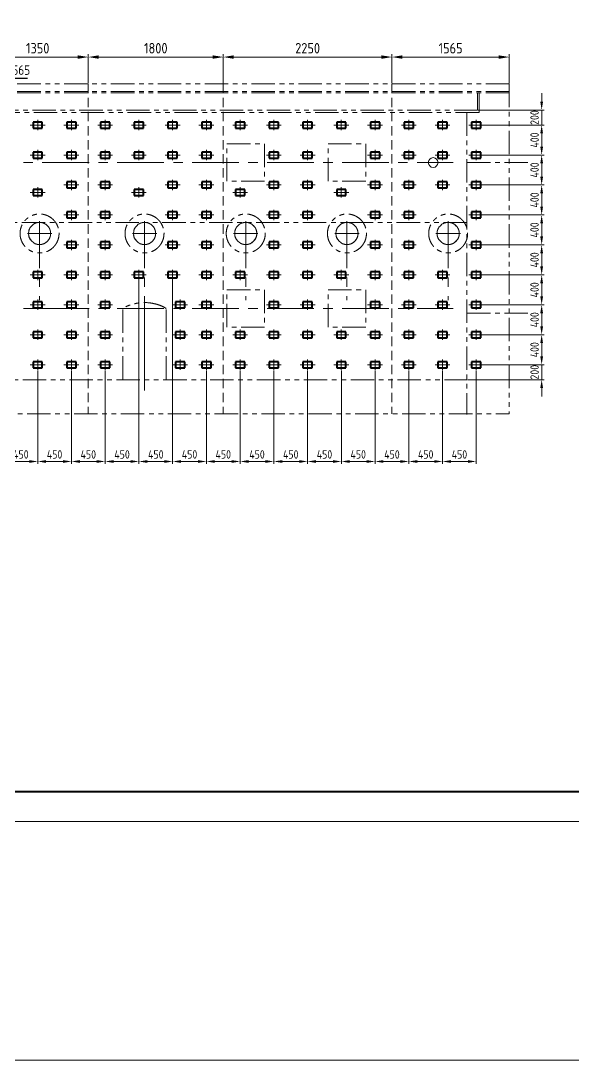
# Model space of a CAD drawing. Header units: millimetres. Extents: x 52110 to 400893, y -153728 to 31997.
# Drawn here: x 260317 to 267684, y -58572 to -44693 of the extents above; entities that cross this region are included whole.
import ezdxf

# ---------------------------------------------------------------- set-up
doc = ezdxf.new("R2010")
doc.units = ezdxf.units.MM
doc.header["$LTSCALE"] = 500
for name, pattern in [('CENTER', [2, 1.25, -0.25, 0.25, -0.25]), ('DASHED2', [0.375, 0.25, -0.125]), ('PHANTOM2', [1.25, 0.625, -0.125, 0.125, -0.125, 0.125, -0.125])]:
    doc.linetypes.add(name, pattern=pattern)
for name, color, linetype, lineweight in [('2D', 4, 'PHANTOM2', 20), ('BIAOZHU', 3, 'Continuous', 25), ('SHI', 7, 'Continuous', 40), ('WEN', 3, 'Continuous', 20), ('XI', 2, 'Continuous', 20), ('XU', 6, 'DASHED2', 20), ('ZHONG', 1, 'CENTER', 20)]:
    doc.layers.add(name, color=color, linetype=linetype, lineweight=lineweight)
doc.styles.add('GB', font='gbenor.shx', dxfattribs={"bigfont": 'gbcbig.shx'})
doc.dimstyles.new('ISO-25$0', dxfattribs={"dimscale": 40, "dimtxt": 3.5, "dimasz": 3.5, "dimexe": 1, "dimexo": 0.2, "dimgap": 1.2, "dimtad": 1, "dimtoh": 1, "dimdec": 1, "dimzin": 9, "dimdsep": 46, "dimtxsty": 'GB', "dimcen": 0, "dimclrd": 3, "dimclre": 3, "dimclrt": 256, "dimadec": 0, "dimazin": 2, "dimtfac": 1, "dimtdec": 1, "dimtix": 1, "dimtmove": 0, "dimatfit": 3, "dimldrblk": 'DOTSMALL', "dimfxl": 0, "dimlwd": -1, "dimlwe": 20, "dimarcsym": 0})
doc.dimstyles.new('ISO-25$4', dxfattribs={"dimscale": 15, "dimtxt": 3.5, "dimasz": 3.5, "dimexe": 1.8, "dimexo": 1.25, "dimgap": 1.3, "dimtad": 1, "dimtoh": 1, "dimdsep": 46, "dimtxsty": 'GB', "dimcen": 0, "dimclrd": 3, "dimclre": 3, "dimclrt": 256, "dimazin": 0, "dimtfac": 1, "dimtix": 1, "dimtmove": 0, "dimatfit": 2, "dimldrblk": 'DOTSMALL', "dimfxl": 0, "dimlwd": 20, "dimlwe": 20, "dimarcsym": 0})

# ---------------------------------------------------------------- blocks, each defined once
blk = doc.blocks.new('正标高')
at = {"layer": 'BIAOZHU'}
for p, q in [((-2.4, 2.4), (8, 2.4)), ((-2.4, 2.4), (0, 0)), ((2.4, 2.4), (0, 0))]:
    blk.add_line(p, q, dxfattribs=at)
at = {"layer": 'BIAOZHU', "style": 'GB', "flags": 10}
blk.add_attdef('+', (-3.12, 3.76), '', height=4, dxfattribs=at)
at = {"layer": 'BIAOZHU', "style": 'GB'}
blk.add_attdef('1000', (-0.7624, 3.76), '', height=4, dxfattribs=at)
blk = doc.blocks.new('A$C0CDA23A7')
at = {"layer": '2D'}
for radius in [260, 148]:
    blk.add_circle((260, 260), radius, dxfattribs=at)
blk = doc.blocks.new('*D1078')
at = {"layer": 'Defpoints', "color": 0}
for p in [(5009, 2440), (4865, 1878)]:
    blk.add_point(p, dxfattribs=at)
at = {"layer": 'WEN', "color": 3, "linetype": 'ByBlock', "lineweight": 20}
blk.add_line((4865, 1878), (4996, 2389), dxfattribs=at)
at = {"layer": 'WEN', "color": 3}
blk.add_solid([(4988, 2391), (5005, 2387), (5009, 2440)], dxfattribs=at)
at = {"layer": 'WEN', "insert": (4886, 2145), "char_height": 52.5, "attachment_point": 5, "rotation": 75.606, "style": 'GB'}
blk.add_mtext('R580', dxfattribs=at)
blk = doc.blocks.new('_DotSmall')
at = {"color": 0, "linetype": 'ByBlock', "const_width": 0.5}
blk.add_lwpolyline([(-0.0625, 0, 1), (0.0625, 0, 1)], format="xyb", close=True, dxfattribs=at)
blk = doc.blocks.new('*D1079')
at = {"layer": 'Defpoints', "color": 0}
for p in [(4865, 2458), (4865, 1428), (5531, 1428)]:
    blk.add_point(p, dxfattribs=at)
at = {"layer": 'WEN', "color": 3, "linetype": 'ByBlock', "lineweight": 20}
for p, q in [((4873, 2458), (5571, 2458)), ((4873, 1428), (5571, 1428))]:
    blk.add_line(p, q, dxfattribs=at)
at = {"layer": 'WEN', "color": 3, "linetype": 'ByBlock'}
blk.add_line((5531, 2318), (5531, 1568), dxfattribs=at)
at = {"layer": 'WEN', "color": 3}
for points in [[(5507, 2318), (5554, 2318), (5531, 2458)], [(5507, 1568), (5554, 1568), (5531, 1428)]]:
    blk.add_solid(points, dxfattribs=at)
at = {"layer": 'WEN', "insert": (5413, 1943), "char_height": 140, "attachment_point": 5, "rotation": 90, "style": 'GB'}
blk.add_mtext('1030', dxfattribs=at)
blk = doc.blocks.new('A$C211F6658')
at = {"layer": 'SHI'}
for p, q in [((-62, 40), (-62, -40)), ((62, 40), (-62, 40)), ((62, -40), (62, 40)), ((-62, -40), (62, -40))]:
    blk.add_line(p, q, dxfattribs=at)
at = {"layer": 'ZHONG'}
for p, q in [((-99, 0), (99, 0)), ((0, 69), (0, -69))]:
    blk.add_line(p, q, dxfattribs=at)
blk = doc.blocks.new('*D853')
at = {"layer": 'Defpoints', "color": 0}
for p in [(260092, -49325), (260542, -49355), (260542, -50577)]:
    blk.add_point(p, dxfattribs=at)
at = {"layer": 'WEN', "color": 3, "linetype": 'ByBlock', "lineweight": 20}
for p, q in [((260092, -49332), (260092, -50609)), ((260542, -49361), (260542, -50609))]:
    blk.add_line(p, q, dxfattribs=at)
at = {"layer": 'WEN', "color": 3, "linetype": 'ByBlock'}
blk.add_line((260204, -50577), (260430, -50577), dxfattribs=at)
at = {"layer": 'WEN', "color": 3}
for points in [[(260204, -50559), (260204, -50596), (260092, -50577)], [(260430, -50559), (260430, -50596), (260542, -50577)]]:
    blk.add_solid(points, dxfattribs=at)
at = {"layer": 'WEN', "insert": (260317, -50483), "char_height": 112, "attachment_point": 5, "style": 'GB'}
blk.add_mtext('450', dxfattribs=at)
blk = doc.blocks.new('*D854')
at = {"layer": 'Defpoints', "color": 0}
for p in [(260542, -49355), (260992, -49355), (260992, -50577)]:
    blk.add_point(p, dxfattribs=at)
at = {"layer": 'WEN', "color": 3, "linetype": 'ByBlock', "lineweight": 20}
for p, q in [((260542, -49361), (260542, -50609)), ((260992, -49361), (260992, -50609))]:
    blk.add_line(p, q, dxfattribs=at)
at = {"layer": 'WEN', "color": 3, "linetype": 'ByBlock'}
blk.add_line((260654, -50577), (260880, -50577), dxfattribs=at)
at = {"layer": 'WEN', "color": 3}
for points in [[(260654, -50559), (260654, -50596), (260542, -50577)], [(260880, -50559), (260880, -50596), (260992, -50577)]]:
    blk.add_solid(points, dxfattribs=at)
at = {"layer": 'WEN', "insert": (260767, -50483), "char_height": 112, "attachment_point": 5, "style": 'GB'}
blk.add_mtext('450', dxfattribs=at)
blk = doc.blocks.new('*D855')
at = {"layer": 'Defpoints', "color": 0}
for p in [(260992, -49355), (261442, -49355), (261442, -50577)]:
    blk.add_point(p, dxfattribs=at)
at = {"layer": 'WEN', "color": 3, "linetype": 'ByBlock', "lineweight": 20}
for p, q in [((260992, -49361), (260992, -50609)), ((261442, -49361), (261442, -50609))]:
    blk.add_line(p, q, dxfattribs=at)
at = {"layer": 'WEN', "color": 3, "linetype": 'ByBlock'}
blk.add_line((261104, -50577), (261330, -50577), dxfattribs=at)
at = {"layer": 'WEN', "color": 3}
for points in [[(261104, -50559), (261104, -50596), (260992, -50577)], [(261330, -50559), (261330, -50596), (261442, -50577)]]:
    blk.add_solid(points, dxfattribs=at)
at = {"layer": 'WEN', "insert": (261217, -50483), "char_height": 112, "attachment_point": 5, "style": 'GB'}
blk.add_mtext('450', dxfattribs=at)
blk = doc.blocks.new('*D856')
at = {"layer": 'Defpoints', "color": 0}
for p in [(261442, -49355), (261892, -49355), (261892, -50577)]:
    blk.add_point(p, dxfattribs=at)
at = {"layer": 'WEN', "color": 3, "linetype": 'ByBlock', "lineweight": 20}
for p, q in [((261442, -49361), (261442, -50609)), ((261892, -49361), (261892, -50609))]:
    blk.add_line(p, q, dxfattribs=at)
at = {"layer": 'WEN', "color": 3, "linetype": 'ByBlock'}
blk.add_line((261554, -50577), (261780, -50577), dxfattribs=at)
at = {"layer": 'WEN', "color": 3}
for points in [[(261554, -50559), (261554, -50596), (261442, -50577)], [(261780, -50559), (261780, -50596), (261892, -50577)]]:
    blk.add_solid(points, dxfattribs=at)
at = {"layer": 'WEN', "insert": (261667, -50483), "char_height": 112, "attachment_point": 5, "style": 'GB'}
blk.add_mtext('450', dxfattribs=at)
blk = doc.blocks.new('*D857')
at = {"layer": 'Defpoints', "color": 0}
for p in [(261892, -48125), (262342, -48155), (262342, -50577)]:
    blk.add_point(p, dxfattribs=at)
at = {"layer": 'WEN', "color": 3, "linetype": 'ByBlock', "lineweight": 20}
for p, q in [((261892, -48132), (261892, -50609)), ((262342, -48161), (262342, -50609))]:
    blk.add_line(p, q, dxfattribs=at)
at = {"layer": 'WEN', "color": 3, "linetype": 'ByBlock'}
blk.add_line((262004, -50577), (262230, -50577), dxfattribs=at)
at = {"layer": 'WEN', "color": 3}
for points in [[(262004, -50559), (262004, -50596), (261892, -50577)], [(262230, -50559), (262230, -50596), (262342, -50577)]]:
    blk.add_solid(points, dxfattribs=at)
at = {"layer": 'WEN', "insert": (262117, -50483), "char_height": 112, "attachment_point": 5, "style": 'GB'}
blk.add_mtext('450', dxfattribs=at)
blk = doc.blocks.new('*D858')
at = {"layer": 'Defpoints', "color": 0}
for p in [(262342, -48155), (262792, -49355), (262792, -50577)]:
    blk.add_point(p, dxfattribs=at)
at = {"layer": 'WEN', "color": 3, "linetype": 'ByBlock', "lineweight": 20}
for p, q in [((262342, -48161), (262342, -50609)), ((262792, -49361), (262792, -50609))]:
    blk.add_line(p, q, dxfattribs=at)
at = {"layer": 'WEN', "color": 3, "linetype": 'ByBlock'}
blk.add_line((262454, -50577), (262680, -50577), dxfattribs=at)
at = {"layer": 'WEN', "color": 3}
for points in [[(262454, -50559), (262454, -50596), (262342, -50577)], [(262680, -50559), (262680, -50596), (262792, -50577)]]:
    blk.add_solid(points, dxfattribs=at)
at = {"layer": 'WEN', "insert": (262567, -50483), "char_height": 112, "attachment_point": 5, "style": 'GB'}
blk.add_mtext('450', dxfattribs=at)
blk = doc.blocks.new('*D859')
at = {"layer": 'Defpoints', "color": 0}
for p in [(262792, -49355), (263242, -49355), (263242, -50577)]:
    blk.add_point(p, dxfattribs=at)
at = {"layer": 'WEN', "color": 3, "linetype": 'ByBlock', "lineweight": 20}
for p, q in [((262792, -49361), (262792, -50609)), ((263242, -49361), (263242, -50609))]:
    blk.add_line(p, q, dxfattribs=at)
at = {"layer": 'WEN', "color": 3, "linetype": 'ByBlock'}
blk.add_line((262904, -50577), (263130, -50577), dxfattribs=at)
at = {"layer": 'WEN', "color": 3}
for points in [[(262904, -50559), (262904, -50596), (262792, -50577)], [(263130, -50559), (263130, -50596), (263242, -50577)]]:
    blk.add_solid(points, dxfattribs=at)
at = {"layer": 'WEN', "insert": (263017, -50483), "char_height": 112, "attachment_point": 5, "style": 'GB'}
blk.add_mtext('450', dxfattribs=at)
blk = doc.blocks.new('*D860')
at = {"layer": 'Defpoints', "color": 0}
for p in [(263242, -49355), (263692, -49355), (263692, -50577)]:
    blk.add_point(p, dxfattribs=at)
at = {"layer": 'WEN', "color": 3, "linetype": 'ByBlock', "lineweight": 20}
for p, q in [((263242, -49361), (263242, -50609)), ((263692, -49361), (263692, -50609))]:
    blk.add_line(p, q, dxfattribs=at)
at = {"layer": 'WEN', "color": 3, "linetype": 'ByBlock'}
blk.add_line((263354, -50577), (263580, -50577), dxfattribs=at)
at = {"layer": 'WEN', "color": 3}
for points in [[(263354, -50559), (263354, -50596), (263242, -50577)], [(263580, -50559), (263580, -50596), (263692, -50577)]]:
    blk.add_solid(points, dxfattribs=at)
at = {"layer": 'WEN', "insert": (263467, -50483), "char_height": 112, "attachment_point": 5, "style": 'GB'}
blk.add_mtext('450', dxfattribs=at)
blk = doc.blocks.new('*D861')
at = {"layer": 'Defpoints', "color": 0}
for p in [(263692, -49355), (264142, -49355), (264142, -50577)]:
    blk.add_point(p, dxfattribs=at)
at = {"layer": 'WEN', "color": 3, "linetype": 'ByBlock', "lineweight": 20}
for p, q in [((263692, -49361), (263692, -50609)), ((264142, -49361), (264142, -50609))]:
    blk.add_line(p, q, dxfattribs=at)
at = {"layer": 'WEN', "color": 3, "linetype": 'ByBlock'}
blk.add_line((263804, -50577), (264030, -50577), dxfattribs=at)
at = {"layer": 'WEN', "color": 3}
for points in [[(263804, -50559), (263804, -50596), (263692, -50577)], [(264030, -50559), (264030, -50596), (264142, -50577)]]:
    blk.add_solid(points, dxfattribs=at)
at = {"layer": 'WEN', "insert": (263917, -50483), "char_height": 112, "attachment_point": 5, "style": 'GB'}
blk.add_mtext('450', dxfattribs=at)
blk = doc.blocks.new('*D862')
at = {"layer": 'Defpoints', "color": 0}
for p in [(264142, -49355), (264592, -49355), (264592, -50577)]:
    blk.add_point(p, dxfattribs=at)
at = {"layer": 'WEN', "color": 3, "linetype": 'ByBlock', "lineweight": 20}
for p, q in [((264142, -49361), (264142, -50609)), ((264592, -49361), (264592, -50609))]:
    blk.add_line(p, q, dxfattribs=at)
at = {"layer": 'WEN', "color": 3, "linetype": 'ByBlock'}
blk.add_line((264254, -50577), (264480, -50577), dxfattribs=at)
at = {"layer": 'WEN', "color": 3}
for points in [[(264254, -50559), (264254, -50596), (264142, -50577)], [(264480, -50559), (264480, -50596), (264592, -50577)]]:
    blk.add_solid(points, dxfattribs=at)
at = {"layer": 'WEN', "insert": (264367, -50483), "char_height": 112, "attachment_point": 5, "style": 'GB'}
blk.add_mtext('450', dxfattribs=at)
blk = doc.blocks.new('*D863')
at = {"layer": 'Defpoints', "color": 0}
for p in [(264592, -49355), (265042, -49355), (265042, -50577)]:
    blk.add_point(p, dxfattribs=at)
at = {"layer": 'WEN', "color": 3, "linetype": 'ByBlock', "lineweight": 20}
for p, q in [((264592, -49361), (264592, -50609)), ((265042, -49361), (265042, -50609))]:
    blk.add_line(p, q, dxfattribs=at)
at = {"layer": 'WEN', "color": 3, "linetype": 'ByBlock'}
blk.add_line((264704, -50577), (264930, -50577), dxfattribs=at)
at = {"layer": 'WEN', "color": 3}
for points in [[(264704, -50559), (264704, -50596), (264592, -50577)], [(264930, -50559), (264930, -50596), (265042, -50577)]]:
    blk.add_solid(points, dxfattribs=at)
at = {"layer": 'WEN', "insert": (264817, -50483), "char_height": 112, "attachment_point": 5, "style": 'GB'}
blk.add_mtext('450', dxfattribs=at)
blk = doc.blocks.new('*D864')
at = {"layer": 'Defpoints', "color": 0}
for p in [(265042, -49355), (265492, -49355), (265492, -50577)]:
    blk.add_point(p, dxfattribs=at)
at = {"layer": 'WEN', "color": 3, "linetype": 'ByBlock', "lineweight": 20}
for p, q in [((265042, -49361), (265042, -50609)), ((265492, -49361), (265492, -50609))]:
    blk.add_line(p, q, dxfattribs=at)
at = {"layer": 'WEN', "color": 3, "linetype": 'ByBlock'}
blk.add_line((265154, -50577), (265380, -50577), dxfattribs=at)
at = {"layer": 'WEN', "color": 3}
for points in [[(265154, -50559), (265154, -50596), (265042, -50577)], [(265380, -50559), (265380, -50596), (265492, -50577)]]:
    blk.add_solid(points, dxfattribs=at)
at = {"layer": 'WEN', "insert": (265267, -50483), "char_height": 112, "attachment_point": 5, "style": 'GB'}
blk.add_mtext('450', dxfattribs=at)
blk = doc.blocks.new('*D865')
at = {"layer": 'Defpoints', "color": 0}
for p in [(265492, -49355), (265942, -49355), (265942, -50577)]:
    blk.add_point(p, dxfattribs=at)
at = {"layer": 'WEN', "color": 3, "linetype": 'ByBlock', "lineweight": 20}
for p, q in [((265492, -49361), (265492, -50609)), ((265942, -49361), (265942, -50609))]:
    blk.add_line(p, q, dxfattribs=at)
at = {"layer": 'WEN', "color": 3, "linetype": 'ByBlock'}
blk.add_line((265604, -50577), (265830, -50577), dxfattribs=at)
at = {"layer": 'WEN', "color": 3}
for points in [[(265604, -50559), (265604, -50596), (265492, -50577)], [(265830, -50559), (265830, -50596), (265942, -50577)]]:
    blk.add_solid(points, dxfattribs=at)
at = {"layer": 'WEN', "insert": (265717, -50483), "char_height": 112, "attachment_point": 5, "style": 'GB'}
blk.add_mtext('450', dxfattribs=at)
blk = doc.blocks.new('*D866')
at = {"layer": 'Defpoints', "color": 0}
for p in [(265942, -49355), (266392, -49355), (266392, -50577)]:
    blk.add_point(p, dxfattribs=at)
at = {"layer": 'WEN', "color": 3, "linetype": 'ByBlock', "lineweight": 20}
for p, q in [((265942, -49361), (265942, -50609)), ((266392, -49361), (266392, -50609))]:
    blk.add_line(p, q, dxfattribs=at)
at = {"layer": 'WEN', "color": 3, "linetype": 'ByBlock'}
blk.add_line((266054, -50577), (266280, -50577), dxfattribs=at)
at = {"layer": 'WEN', "color": 3}
for points in [[(266054, -50559), (266054, -50596), (265942, -50577)], [(266280, -50559), (266280, -50596), (266392, -50577)]]:
    blk.add_solid(points, dxfattribs=at)
at = {"layer": 'WEN', "insert": (266167, -50483), "char_height": 112, "attachment_point": 5, "style": 'GB'}
blk.add_mtext('450', dxfattribs=at)
blk = doc.blocks.new('*D867')
at = {"layer": 'Defpoints', "color": 0}
for p in [(266490, -49285), (267264, -49285), (266267, -49485)]:
    blk.add_point(p, dxfattribs=at)
at = {"layer": 'WEN', "color": 3, "linetype": 'ByBlock'}
for p, q in [((267264, -49173), (267264, -49061)), ((267264, -49485), (267264, -49285)), ((267264, -49597), (267264, -49709))]:
    blk.add_line(p, q, dxfattribs=at)
at = {"layer": 'WEN', "color": 3, "linetype": 'ByBlock', "lineweight": 20}
for p, q in [((266497, -49285), (267296, -49285)), ((266273, -49485), (267296, -49485))]:
    blk.add_line(p, q, dxfattribs=at)
at = {"layer": 'WEN', "color": 3}
for points in [[(267245, -49173), (267282, -49173), (267264, -49285)], [(267245, -49597), (267282, -49597), (267264, -49485)]]:
    blk.add_solid(points, dxfattribs=at)
at = {"layer": 'WEN', "insert": (267169, -49385), "char_height": 112, "attachment_point": 5, "rotation": 90, "style": 'GB'}
blk.add_mtext('200', dxfattribs=at)
blk = doc.blocks.new('*D868')
at = {"layer": 'Defpoints', "color": 0}
for p in [(266490, -48885), (267264, -48885), (266490, -49285)]:
    blk.add_point(p, dxfattribs=at)
at = {"layer": 'WEN', "color": 3, "linetype": 'ByBlock', "lineweight": 20}
for p, q in [((266497, -48885), (267296, -48885)), ((266497, -49285), (267296, -49285))]:
    blk.add_line(p, q, dxfattribs=at)
at = {"layer": 'WEN', "color": 3, "linetype": 'ByBlock'}
blk.add_line((267264, -49173), (267264, -48997), dxfattribs=at)
at = {"layer": 'WEN', "color": 3}
for points in [[(267245, -48997), (267282, -48997), (267264, -48885)], [(267245, -49173), (267282, -49173), (267264, -49285)]]:
    blk.add_solid(points, dxfattribs=at)
at = {"layer": 'WEN', "insert": (267169, -49085), "char_height": 112, "attachment_point": 5, "rotation": 90, "style": 'GB'}
blk.add_mtext('400', dxfattribs=at)
blk = doc.blocks.new('*D869')
at = {"layer": 'Defpoints', "color": 0}
for p in [(266490, -48485), (267264, -48485), (266490, -48885)]:
    blk.add_point(p, dxfattribs=at)
at = {"layer": 'WEN', "color": 3, "linetype": 'ByBlock', "lineweight": 20}
for p, q in [((266497, -48485), (267296, -48485)), ((266497, -48885), (267296, -48885))]:
    blk.add_line(p, q, dxfattribs=at)
at = {"layer": 'WEN', "color": 3, "linetype": 'ByBlock'}
blk.add_line((267264, -48773), (267264, -48597), dxfattribs=at)
at = {"layer": 'WEN', "color": 3}
for points in [[(267245, -48597), (267282, -48597), (267264, -48485)], [(267245, -48773), (267282, -48773), (267264, -48885)]]:
    blk.add_solid(points, dxfattribs=at)
at = {"layer": 'WEN', "insert": (267169, -48685), "char_height": 112, "attachment_point": 5, "rotation": 90, "style": 'GB'}
blk.add_mtext('400', dxfattribs=at)
blk = doc.blocks.new('*D870')
at = {"layer": 'Defpoints', "color": 0}
for p in [(266490, -48085), (267264, -48085), (266490, -48485)]:
    blk.add_point(p, dxfattribs=at)
at = {"layer": 'WEN', "color": 3, "linetype": 'ByBlock', "lineweight": 20}
for p, q in [((266497, -48085), (267296, -48085)), ((266497, -48485), (267296, -48485))]:
    blk.add_line(p, q, dxfattribs=at)
at = {"layer": 'WEN', "color": 3, "linetype": 'ByBlock'}
blk.add_line((267264, -48373), (267264, -48197), dxfattribs=at)
at = {"layer": 'WEN', "color": 3}
for points in [[(267245, -48197), (267282, -48197), (267264, -48085)], [(267245, -48373), (267282, -48373), (267264, -48485)]]:
    blk.add_solid(points, dxfattribs=at)
at = {"layer": 'WEN', "insert": (267169, -48285), "char_height": 112, "attachment_point": 5, "rotation": 90, "style": 'GB'}
blk.add_mtext('400', dxfattribs=at)
blk = doc.blocks.new('*D871')
at = {"layer": 'Defpoints', "color": 0}
for p in [(266490, -47685), (267264, -47685), (266490, -48085)]:
    blk.add_point(p, dxfattribs=at)
at = {"layer": 'WEN', "color": 3, "linetype": 'ByBlock', "lineweight": 20}
for p, q in [((266497, -47685), (267296, -47685)), ((266497, -48085), (267296, -48085))]:
    blk.add_line(p, q, dxfattribs=at)
at = {"layer": 'WEN', "color": 3, "linetype": 'ByBlock'}
blk.add_line((267264, -47973), (267264, -47797), dxfattribs=at)
at = {"layer": 'WEN', "color": 3}
for points in [[(267245, -47797), (267282, -47797), (267264, -47685)], [(267245, -47973), (267282, -47973), (267264, -48085)]]:
    blk.add_solid(points, dxfattribs=at)
at = {"layer": 'WEN', "insert": (267169, -47885), "char_height": 112, "attachment_point": 5, "rotation": 90, "style": 'GB'}
blk.add_mtext('400', dxfattribs=at)
blk = doc.blocks.new('*D872')
at = {"layer": 'Defpoints', "color": 0}
for p in [(266490, -47285), (267264, -47285), (266490, -47685)]:
    blk.add_point(p, dxfattribs=at)
at = {"layer": 'WEN', "color": 3, "linetype": 'ByBlock', "lineweight": 20}
for p, q in [((266497, -47285), (267296, -47285)), ((266497, -47685), (267296, -47685))]:
    blk.add_line(p, q, dxfattribs=at)
at = {"layer": 'WEN', "color": 3, "linetype": 'ByBlock'}
blk.add_line((267264, -47573), (267264, -47397), dxfattribs=at)
at = {"layer": 'WEN', "color": 3}
for points in [[(267245, -47397), (267282, -47397), (267264, -47285)], [(267245, -47573), (267282, -47573), (267264, -47685)]]:
    blk.add_solid(points, dxfattribs=at)
at = {"layer": 'WEN', "insert": (267169, -47485), "char_height": 112, "attachment_point": 5, "rotation": 90, "style": 'GB'}
blk.add_mtext('400', dxfattribs=at)
blk = doc.blocks.new('*D873')
at = {"layer": 'Defpoints', "color": 0}
for p in [(266490, -46885), (267264, -46885), (266490, -47285)]:
    blk.add_point(p, dxfattribs=at)
at = {"layer": 'WEN', "color": 3, "linetype": 'ByBlock', "lineweight": 20}
for p, q in [((266497, -46885), (267296, -46885)), ((266497, -47285), (267296, -47285))]:
    blk.add_line(p, q, dxfattribs=at)
at = {"layer": 'WEN', "color": 3, "linetype": 'ByBlock'}
blk.add_line((267264, -47173), (267264, -46997), dxfattribs=at)
at = {"layer": 'WEN', "color": 3}
for points in [[(267245, -46997), (267282, -46997), (267264, -46885)], [(267245, -47173), (267282, -47173), (267264, -47285)]]:
    blk.add_solid(points, dxfattribs=at)
at = {"layer": 'WEN', "insert": (267169, -47085), "char_height": 112, "attachment_point": 5, "rotation": 90, "style": 'GB'}
blk.add_mtext('400', dxfattribs=at)
blk = doc.blocks.new('*D874')
at = {"layer": 'Defpoints', "color": 0}
for p in [(266490, -46485), (267264, -46485), (266490, -46885)]:
    blk.add_point(p, dxfattribs=at)
at = {"layer": 'WEN', "color": 3, "linetype": 'ByBlock', "lineweight": 20}
for p, q in [((266497, -46485), (267296, -46485)), ((266497, -46885), (267296, -46885))]:
    blk.add_line(p, q, dxfattribs=at)
at = {"layer": 'WEN', "color": 3, "linetype": 'ByBlock'}
blk.add_line((267264, -46773), (267264, -46597), dxfattribs=at)
at = {"layer": 'WEN', "color": 3}
for points in [[(267245, -46597), (267282, -46597), (267264, -46485)], [(267245, -46773), (267282, -46773), (267264, -46885)]]:
    blk.add_solid(points, dxfattribs=at)
at = {"layer": 'WEN', "insert": (267169, -46685), "char_height": 112, "attachment_point": 5, "rotation": 90, "style": 'GB'}
blk.add_mtext('400', dxfattribs=at)
blk = doc.blocks.new('*D875')
at = {"layer": 'Defpoints', "color": 0}
for p in [(266490, -46085), (267264, -46085), (266490, -46485)]:
    blk.add_point(p, dxfattribs=at)
at = {"layer": 'WEN', "color": 3, "linetype": 'ByBlock', "lineweight": 20}
for p, q in [((266497, -46085), (267296, -46085)), ((266497, -46485), (267296, -46485))]:
    blk.add_line(p, q, dxfattribs=at)
at = {"layer": 'WEN', "color": 3, "linetype": 'ByBlock'}
blk.add_line((267264, -46373), (267264, -46197), dxfattribs=at)
at = {"layer": 'WEN', "color": 3}
for points in [[(267245, -46197), (267282, -46197), (267264, -46085)], [(267245, -46373), (267282, -46373), (267264, -46485)]]:
    blk.add_solid(points, dxfattribs=at)
at = {"layer": 'WEN', "insert": (267169, -46285), "char_height": 112, "attachment_point": 5, "rotation": 90, "style": 'GB'}
blk.add_mtext('400', dxfattribs=at)
blk = doc.blocks.new('*D876')
at = {"layer": 'Defpoints', "color": 0}
for p in [(266409, -45885), (267264, -45885), (266490, -46085)]:
    blk.add_point(p, dxfattribs=at)
at = {"layer": 'WEN', "color": 3, "linetype": 'ByBlock'}
for p, q in [((267264, -45773), (267264, -45661)), ((267264, -46085), (267264, -45885)), ((267264, -46197), (267264, -46309))]:
    blk.add_line(p, q, dxfattribs=at)
at = {"layer": 'WEN', "color": 3, "linetype": 'ByBlock', "lineweight": 20}
for p, q in [((266415, -45885), (267296, -45885)), ((266497, -46085), (267296, -46085))]:
    blk.add_line(p, q, dxfattribs=at)
at = {"layer": 'WEN', "color": 3}
for points in [[(267245, -45773), (267282, -45773), (267264, -45885)], [(267245, -46197), (267282, -46197), (267264, -46085)]]:
    blk.add_solid(points, dxfattribs=at)
at = {"layer": 'WEN', "insert": (267169, -45985), "char_height": 112, "attachment_point": 5, "rotation": 90, "style": 'GB'}
blk.add_mtext('200', dxfattribs=at)
blk = doc.blocks.new('*D929')
at = {"layer": 'Defpoints', "color": 0}
for p in [(261217, -45177), (259867, -45535), (261217, -45535)]:
    blk.add_point(p, dxfattribs=at)
at = {"layer": 'WEN', "color": 3, "linetype": 'ByBlock', "lineweight": 20}
for p, q in [((259867, -45527), (259867, -45137)), ((261217, -45527), (261217, -45137))]:
    blk.add_line(p, q, dxfattribs=at)
at = {"layer": 'WEN', "color": 3, "linetype": 'ByBlock'}
blk.add_line((260007, -45177), (261077, -45177), dxfattribs=at)
at = {"layer": 'WEN', "color": 3}
for points in [[(260007, -45154), (260007, -45200), (259867, -45177)], [(261077, -45154), (261077, -45200), (261217, -45177)]]:
    blk.add_solid(points, dxfattribs=at)
at = {"layer": 'WEN', "insert": (260542, -45059), "char_height": 140, "attachment_point": 5, "style": 'GB'}
blk.add_mtext('1350', dxfattribs=at)
blk = doc.blocks.new('*D930')
at = {"layer": 'Defpoints', "color": 0}
for p in [(263017, -45177), (261217, -45535), (263017, -45535)]:
    blk.add_point(p, dxfattribs=at)
at = {"layer": 'WEN', "color": 3, "linetype": 'ByBlock', "lineweight": 20}
for p, q in [((261217, -45527), (261217, -45137)), ((263017, -45527), (263017, -45137))]:
    blk.add_line(p, q, dxfattribs=at)
at = {"layer": 'WEN', "color": 3, "linetype": 'ByBlock'}
blk.add_line((261357, -45177), (262877, -45177), dxfattribs=at)
at = {"layer": 'WEN', "color": 3}
for points in [[(261357, -45154), (261357, -45200), (261217, -45177)], [(262877, -45154), (262877, -45200), (263017, -45177)]]:
    blk.add_solid(points, dxfattribs=at)
at = {"layer": 'WEN', "insert": (262117, -45059), "char_height": 140, "attachment_point": 5, "style": 'GB'}
blk.add_mtext('1800', dxfattribs=at)
blk = doc.blocks.new('*D931')
at = {"layer": 'Defpoints', "color": 0}
for p in [(265267, -45177), (263017, -45535), (265267, -45535)]:
    blk.add_point(p, dxfattribs=at)
at = {"layer": 'WEN', "color": 3, "linetype": 'ByBlock', "lineweight": 20}
for p, q in [((263017, -45527), (263017, -45137)), ((265267, -45527), (265267, -45137))]:
    blk.add_line(p, q, dxfattribs=at)
at = {"layer": 'WEN', "color": 3, "linetype": 'ByBlock'}
blk.add_line((263157, -45177), (265127, -45177), dxfattribs=at)
at = {"layer": 'WEN', "color": 3}
for points in [[(263157, -45154), (263157, -45200), (263017, -45177)], [(265127, -45154), (265127, -45200), (265267, -45177)]]:
    blk.add_solid(points, dxfattribs=at)
at = {"layer": 'WEN', "insert": (264142, -45059), "char_height": 140, "attachment_point": 5, "style": 'GB'}
blk.add_mtext('2250', dxfattribs=at)
blk = doc.blocks.new('*D932')
at = {"layer": 'Defpoints', "color": 0}
for p in [(266832, -45177), (265267, -45535), (266832, -45535)]:
    blk.add_point(p, dxfattribs=at)
at = {"layer": 'WEN', "color": 3, "linetype": 'ByBlock', "lineweight": 20}
for p, q in [((265267, -45527), (265267, -45137)), ((266832, -45527), (266832, -45137))]:
    blk.add_line(p, q, dxfattribs=at)
at = {"layer": 'WEN', "color": 3, "linetype": 'ByBlock'}
blk.add_line((265407, -45177), (266692, -45177), dxfattribs=at)
at = {"layer": 'WEN', "color": 3}
for points in [[(265407, -45154), (265407, -45200), (265267, -45177)], [(266692, -45154), (266692, -45200), (266832, -45177)]]:
    blk.add_solid(points, dxfattribs=at)
at = {"layer": 'WEN', "insert": (266049, -45059), "char_height": 140, "attachment_point": 5, "style": 'GB'}
blk.add_mtext('1565', dxfattribs=at)
blk = doc.blocks.new('A$C3BAC1D34')
at = {"layer": '2D'}
for p, q in [((0, 5378.115), (6965, 5378.115)), ((0, 5378.115), (0, 972.115)), ((0, 5278.115), (6965, 5278.115)), ((13930, 5378.115), (6965, 5378.115)), ((13930, 5278.115), (6965, 5278.115)), ((13930, 5378.115), (13930, 972.115)), ((0, 5258.115), (6965, 5258.115)), ((403, 4998.115), (403, 5258.115)), ((423, 5028.115), (423, 5258.115)), ((13930, 5258.115), (6965, 5258.115)), ((13507, 5028.115), (13507, 5258.115)), ((13527, 4998.115), (13527, 5258.115)), ((403, 4998.115), (6965, 4998.115)), ((423, 5028.115), (6965, 5028.115)), ((565, 4998.115), (565, 964.108)), ((13507, 5028.115), (6965, 5028.115)), ((13527, 4998.115), (6965, 4998.115)), ((13365, 4998.115), (13365, 964.108)), ((565, 3528.115), (6965, 3528.115)), ((13365, 3528.115), (6965, 3528.115)), ((4575, 1428.115), (4575, 2380.41)), ((5155, 1428.115), (5155, 2380.41)), ((8775, 1428.115), (8775, 2380.41)), ((9355, 1428.115), (9355, 2380.41)), ((565, 1428.115), (13365, 1428.115)), ((0, 972.115), (13930, 972.115))]:
    blk.add_line(p, q, dxfattribs=at)
for points in [[(1765, 4578.122), (2265, 4578.122), (2265, 4078.122), (1765, 4078.122)], [(3165, 4578.122), (3665, 4578.122), (3665, 4078.122), (3165, 4078.122)], [(10165, 4578.122), (10665, 4578.122), (10665, 4078.122), (10165, 4078.122)], [(11515, 4578.122), (12015, 4578.122), (12015, 4078.122), (11515, 4078.122)], [(1765, 2628.122), (2265, 2628.122), (2265, 2128.122), (1765, 2128.122)], [(3165, 2628.122), (3665, 2628.122), (3665, 2128.122), (3165, 2128.122)], [(10165, 2628.122), (10665, 2628.122), (10665, 2128.122), (10165, 2128.122)], [(11515, 2628.122), (12015, 2628.122), (12015, 2128.122), (11515, 2128.122)]]:
    blk.add_lwpolyline(points, close=True, dxfattribs=at)
for centre, radius in [((1015, 4328.122), 65), ((2015, 3380.545), 260), ((2015, 3380.545), 147.576), ((3415, 3380.539), 147.576), ((6265, 3380.539), 147.576)]:
    blk.add_circle(centre, radius, dxfattribs=at)
for centre in [(4865, 1878.115), (9065, 1878.115)]:
    blk.add_arc(centre, 580, 60, 120, dxfattribs=at)
at = {"layer": 'WEN'}
for centre, radius in [((12915, 4328.122), 65), ((4865, 3380.539), 147.576), ((7665, 3380.539), 147.576), ((9065, 3380.539), 147.576), ((10415, 3380.539), 147.576), ((11765, 3380.539), 147.576), ((13115, 3380.539), 147.576)]:
    blk.add_circle(centre, radius, dxfattribs=at)
at = {"layer": 'ZHONG', "linetype": 'CENTER'}
for p, q in [((6965, 5378.115), (6965, 0)), ((1699.567, 4328.122), (13180.887, 4328.122)), ((2015, 3542.879), (2015, 2490.657)), ((3415, 3542.879), (3415, 2490.657)), ((3415, 3542.873), (3415, 3218.205)), ((4865, 3542.879), (4865, 1428.115)), ((4865, 3542.873), (4865, 3218.205)), ((6265, 3542.873), (6265, 3218.205)), ((6265, 3542.873), (6265, 2490.651)), ((7665, 3542.879), (7665, 2490.657)), ((7665, 3542.873), (7665, 3218.205)), ((9065, 3542.879), (9065, 1428.115)), ((9065, 3542.873), (9065, 3218.205)), ((10415, 3542.879), (10415, 2490.657)), ((10415, 3542.873), (10415, 3218.205)), ((11765, 3542.873), (11765, 3218.205)), ((11765, 3542.873), (11765, 2490.651)), ((13115, 3542.873), (13115, 3218.205)), ((13115, 3542.873), (13115, 2490.651)), ((2177.334, 3380.545), (1852.666, 3380.545)), ((3577.334, 3380.539), (3252.666, 3380.539)), ((5027.334, 3380.539), (4702.666, 3380.539)), ((6427.334, 3380.539), (6102.666, 3380.539)), ((7827.334, 3380.539), (7502.666, 3380.539)), ((9227.334, 3380.539), (8902.666, 3380.539)), ((10577.334, 3380.539), (10252.666, 3380.539)), ((11927.334, 3380.539), (11602.666, 3380.539)), ((13277.334, 3380.539), (12952.666, 3380.539)), ((1699.567, 2378.122), (13180.887, 2378.122))]:
    blk.add_line(p, q, dxfattribs=at)
at = {"layer": 'ZHONG', "color": 1, "ltscale": 0.5}
for p, q in [((13365, 4328.122), (14185, 4328.122)), ((13365, 2318.122), (14185, 2318.122))]:
    blk.add_line(p, q, dxfattribs=at)
at = {"layer": 'ZHONG', "ltscale": 2}
for p, q in [((4865, 1285.492), (4865, 2500.917)), ((9065, 1285.492), (9065, 2500.917))]:
    blk.add_line(p, q, dxfattribs=at)
at = {"layer": '2D'}
for p in [(3155, 3120.539), (6005, 3120.539)]:
    blk.add_blockref('A$C0CDA23A7', p, dxfattribs=at)
at = {"layer": 'SHI'}
ref = blk.add_blockref('正标高', (1699.567, 4328.122), dxfattribs=dict(at, xscale=30, yscale=30, zscale=30))
ref.add_attrib('1000', '6515', (1676.695, 4440.922), dxfattribs={"layer": 'BIAOZHU', "height": 120, "style": 'GB'})
ref = blk.add_blockref('正标高', (5095.908, 3528.122), dxfattribs=dict(at, xscale=30, yscale=30, zscale=30))
ref.add_attrib('1000', '5715', (5073.036, 3640.922), dxfattribs={"layer": 'BIAOZHU', "height": 120, "style": 'GB'})
ref = blk.add_blockref('正标高', (1699.567, 2378.122), dxfattribs=dict(at, xscale=30, yscale=30, zscale=30))
ref.add_attrib('1000', '4565', (1676.695, 2490.922), dxfattribs={"layer": 'BIAOZHU', "height": 120, "style": 'GB'})
ref = blk.add_blockref('正标高', (3724.444, 1428.115), dxfattribs=dict(at, xscale=30, yscale=30, zscale=30))
ref.add_attrib('1000', '3615', (3701.572, 1540.915), dxfattribs={"layer": 'BIAOZHU', "height": 120, "style": 'GB'})
ref = blk.add_blockref('正标高', (5846.741, 964.108), dxfattribs=dict(at, xscale=30, yscale=30, zscale=30))
ref.add_attrib('1000', '3151', (5823.869, 1076.908), dxfattribs={"layer": 'BIAOZHU', "height": 120, "style": 'GB'})
at = {"layer": 'WEN'}
ref = blk.add_blockref('正标高', (7249.986, 5378.115), dxfattribs=dict(at, xscale=32, yscale=32, zscale=32))
ref.add_attrib('1000', '7565', (7225.589, 5498.435), dxfattribs={"layer": 'BIAOZHU', "height": 128, "style": 'GB'})
for p in [(4605, 3120.539), (7405, 3120.539), (8805, 3120.539), (10155, 3120.539), (11505, 3120.539), (12855, 3120.539)]:
    blk.add_blockref('A$C0CDA23A7', p, dxfattribs=at)
dim = blk.add_radius_dim(center=(4865, 1878.115), mpoint=(5009.181, 2439.908), dimstyle='ISO-25$4', override={"dimatfit": 0, "dimfxl": 1.25}, dxfattribs=at)
dim.commit()
dim.dimension.update_dxf_attribs({"geometry": '*D1078', "text_midpoint": (4886.251, 2144.959)})
dim = blk.add_linear_dim(base=(5530.745, 1428.115), p1=(4865, 2458.115), p2=(4865, 1428.115), angle=90, dimstyle='ISO-25$0', override={"dimatfit": 0, "dimfxl": 1.25}, dxfattribs=at)
dim.commit()
dim.dimension.update_dxf_attribs({"geometry": '*D1079', "text_midpoint": (5412.745, 1943.115)})

msp = doc.modelspace()

# ---------------------------------------------------------------- linework, layer by layer
at = {"layer": 'SHI'}
msp.add_lwpolyline([(248998.91965, -54982.67373), (281238.91965, -54982.67373), (281238.91965, -32022.67373), (248998.91965, -32022.67373)], close=True, dxfattribs=at)
at = {"layer": 'WEN'}
msp.add_lwpolyline([(152437.52469, 27604.96857), (400892.5669, 27604.96857), (400892.5669, -58572.01068), (152437.52469, -58572.01068)], close=True, dxfattribs=at)
at = {"layer": 'XI'}
msp.add_lwpolyline([(247998.91965, -55382.67373), (281638.91965, -55382.67373), (281638.91965, -31622.67373), (247998.91965, -31622.67373)], close=True, dxfattribs=at)
at = {"layer": 'XU'}
for p, q in [((261216.641, -45535.25202), (261216.641, -49941.25202)), ((263016.641, -45535.25202), (263016.641, -49941.25202)), ((265266.641, -45535.25202), (265266.641, -49941.25202))]:
    msp.add_line(p, q, dxfattribs=at)

# ---------------------------------------------------------------- block references
at = {"layer": 'SHI'}
for p in [(260541.641, -46085.25202), (260991.641, -46085.25202), (261441.641, -46085.25202), (261441.641, -46085.25202), (261891.641, -46085.25202), (262341.641, -46085.25202), (262791.641, -46085.25202), (262791.641, -46085.25202), (263241.641, -46085.25202), (263691.641, -46085.25202), (264141.641, -46085.25202), (264141.641, -46085.25202), (264591.641, -46085.25202), (265041.641, -46085.25202), (265491.641, -46085.25202), (265491.641, -46085.25202), (265941.641, -46085.25202), (266391.641, -46085.25202), (260541.641, -46485.25202), (260541.641, -46485.25202), (260991.641, -46485.25202), (261441.641, -46485.25202), (261441.641, -46485.25202), (261891.641, -46485.25202), (261891.641, -46485.25202), (262341.641, -46485.25202), (262791.641, -46485.25202), (262791.641, -46485.25202), (263691.641, -46485.25202), (264141.641, -46485.25202), (264141.641, -46485.25202), (265041.641, -46485.25202), (265491.641, -46485.25202), (265491.641, -46485.25202), (265941.641, -46485.25202), (266391.641, -46485.25202), (260991.641, -46885.25202), (261441.641, -46885.25202), (261441.641, -46885.25202), (262341.641, -46885.25202), (262791.641, -46885.25202), (262791.641, -46885.25202), (263691.641, -46885.25202), (264141.641, -46885.25202), (264141.641, -46885.25202), (265041.641, -46885.25202), (265491.641, -46885.25202), (265491.641, -46885.25202), (265941.641, -46885.25202), (266391.641, -46885.25202), (260541.641, -46985.25202), (261891.641, -46985.25202), (263241.641, -46985.25202), (264591.641, -46985.25202), (260991.641, -47285.25202), (261441.641, -47285.25202), (261441.641, -47285.25202), (262341.641, -47285.25202), (262791.641, -47285.25202), (262791.641, -47285.25202), (263691.641, -47285.25202), (264141.641, -47285.25202), (264141.641, -47285.25202), (265041.641, -47285.25202), (265491.641, -47285.25202), (265491.641, -47285.25202), (266391.641, -47285.25202), (260991.641, -47685.25202), (261441.641, -47685.25202), (261441.641, -47685.25202), (262341.641, -47685.25202), (262791.641, -47685.25202), (262791.641, -47685.25202), (263691.641, -47685.25202), (264141.641, -47685.25202), (264141.641, -47685.25202), (265041.641, -47685.25202), (265491.641, -47685.25202), (265491.641, -47685.25202), (266391.641, -47685.25202), (260541.641, -48085.25202), (260991.641, -48085.25202), (261441.641, -48085.25202), (261441.641, -48085.25202), (261891.641, -48085.25202), (262341.641, -48085.25202), (262791.641, -48085.25202), (262791.641, -48085.25202), (263241.641, -48085.25202), (263691.641, -48085.25202), (264141.641, -48085.25202), (264141.641, -48085.25202), (264591.641, -48085.25202), (265041.641, -48085.25202), (265491.641, -48085.25202), (265491.641, -48085.25202), (265941.641, -48085.25202), (266391.641, -48085.25202), (260541.641, -48485.25202), (260991.641, -48485.25202), (261441.641, -48485.25202), (261441.641, -48485.25202), (262441.641, -48485.25202), (262791.641, -48485.25202), (262791.641, -48485.25202), (263691.641, -48485.25202), (264141.641, -48485.25202), (264141.641, -48485.25202), (265041.641, -48485.25202), (265491.641, -48485.25202), (265491.641, -48485.25202), (265941.641, -48485.25202), (266391.641, -48485.25202), (260541.641, -48885.25202), (260991.641, -48885.25202), (261441.641, -48885.25202), (261441.641, -48885.25202), (262441.641, -48885.25202), (262791.641, -48885.25202), (262791.641, -48885.25202), (263241.641, -48885.25202), (263691.641, -48885.25202), (264141.641, -48885.25202), (264141.641, -48885.25202), (264591.641, -48885.25202), (265041.641, -48885.25202), (265491.641, -48885.25202), (265491.641, -48885.25202), (265941.641, -48885.25202), (266391.641, -48885.25202), (260541.641, -49285.25202), (260991.641, -49285.25202), (261441.641, -49285.25202), (261441.641, -49285.25202), (262441.641, -49285.25202), (262791.641, -49285.25202), (262791.641, -49285.25202), (263241.641, -49285.25202), (263691.641, -49285.25202), (264141.641, -49285.25202), (264141.641, -49285.25202), (264591.641, -49285.25202), (265041.641, -49285.25202), (265491.641, -49285.25202), (265491.641, -49285.25202), (265941.641, -49285.25202), (266391.641, -49285.25202)]:
    msp.add_blockref('A$C211F6658', p, dxfattribs=at)
at = {"layer": 'WEN'}
msp.add_blockref('A$C3BAC1D34', (252901.64119, -50913.36699), dxfattribs=at)

# ---------------------------------------------------------------- dimensions: what is measured, and where the dimension line sits
for base, p1, p2, override, picture, middle in [((261216.641, -45177.06243), (259866.641, -45535.25202), (261216.641, -45535.25202), {"dimtmove": 1, "dimatfit": 0, "dimfxl": 1.25}, '*D929', (260541.641, -45059.06243)), ((263016.641, -45177.06243), (261216.641, -45535.25202), (263016.641, -45535.25202), {"dimatfit": 0, "dimfxl": 1.25}, '*D930', (262116.641, -45059.06243)), ((265266.641, -45177.06243), (263016.641, -45535.25202), (265266.641, -45535.25202), {"dimtmove": 1, "dimatfit": 0, "dimfxl": 1.25}, '*D931', (264141.641, -45059.06243)), ((266831.641, -45177.06243), (265266.641, -45535.25202), (266831.641, -45535.25202), {"dimtmove": 1, "dimatfit": 0, "dimfxl": 1.25}, '*D932', (266049.141, -45059.06243)), ((262341.641, -50577.34874), (261891.641, -48125.25202), (262341.641, -48154.74208), {"dimscale": 32, "dimtmove": 1, "dimatfit": 0, "dimfxl": 1.25}, '*D857', (262116.641, -50482.94874)), ((262791.641, -50577.34874), (262341.641, -48154.74208), (262791.641, -49354.74208), {"dimscale": 32, "dimtmove": 1, "dimatfit": 0, "dimfxl": 1.25}, '*D858', (262566.641, -50482.94874)), ((260541.641, -50577.34874), (260091.641, -49325.25202), (260541.641, -49354.74208), {"dimscale": 32, "dimtmove": 1, "dimatfit": 0, "dimfxl": 1.25}, '*D853', (260316.641, -50482.94874)), ((260991.641, -50577.34874), (260541.641, -49354.74208), (260991.641, -49354.74208), {"dimscale": 32, "dimtmove": 1, "dimatfit": 0, "dimfxl": 1.25}, '*D854', (260766.641, -50482.94874)), ((261441.641, -50577.34874), (260991.641, -49354.74208), (261441.641, -49354.74208), {"dimscale": 32, "dimtmove": 1, "dimatfit": 0, "dimfxl": 1.25}, '*D855', (261216.641, -50482.94874)), ((261891.641, -50577.34874), (261441.641, -49354.74208), (261891.641, -49354.74208), {"dimscale": 32, "dimtmove": 1, "dimatfit": 0, "dimfxl": 1.25}, '*D856', (261666.641, -50482.94874)), ((263241.641, -50577.34874), (262791.641, -49354.74208), (263241.641, -49354.74208), {"dimscale": 32, "dimtmove": 1, "dimatfit": 0, "dimfxl": 1.25}, '*D859', (263016.641, -50482.94874)), ((263691.641, -50577.34874), (263241.641, -49354.74208), (263691.641, -49354.74208), {"dimscale": 32, "dimtmove": 1, "dimatfit": 0, "dimfxl": 1.25}, '*D860', (263466.641, -50482.94874)), ((264141.641, -50577.34874), (263691.641, -49354.74208), (264141.641, -49354.74208), {"dimscale": 32, "dimtmove": 1, "dimatfit": 0, "dimfxl": 1.25}, '*D861', (263916.641, -50482.94874)), ((264591.641, -50577.34874), (264141.641, -49354.74208), (264591.641, -49354.74208), {"dimscale": 32, "dimtmove": 1, "dimatfit": 0, "dimfxl": 1.25}, '*D862', (264366.641, -50482.94874)), ((265041.641, -50577.34874), (264591.641, -49354.74208), (265041.641, -49354.74208), {"dimscale": 32, "dimtmove": 1, "dimatfit": 0, "dimfxl": 1.25}, '*D863', (264816.641, -50482.94874)), ((265491.641, -50577.34874), (265041.641, -49354.74208), (265491.641, -49354.74208), {"dimscale": 32, "dimtmove": 1, "dimatfit": 0, "dimfxl": 1.25}, '*D864', (265266.641, -50482.94874)), ((265941.641, -50577.34874), (265491.641, -49354.74208), (265941.641, -49354.74208), {"dimscale": 32, "dimtmove": 1, "dimatfit": 0, "dimfxl": 1.25}, '*D865', (265716.641, -50482.94874)), ((266391.641, -50577.34874), (265941.641, -49354.74208), (266391.641, -49354.74208), {"dimscale": 32, "dimtmove": 1, "dimatfit": 0, "dimfxl": 1.25}, '*D866', (266166.641, -50482.94874))]:
    dim = msp.add_linear_dim(base=base, p1=p1, p2=p2, dimstyle='ISO-25$0', override=override, dxfattribs=at)
    dim.commit()
    dim.dimension.update_dxf_attribs({"geometry": picture, "text_midpoint": middle})
for base, p1, p2, picture, middle in [((267263.63418, -45885.25202), (266490.37722, -46085.25202), (266408.641, -45885.25202), '*D876', (267169.23418, -45985.25202)), ((267263.63418, -46085.25202), (266490.37722, -46485.25202), (266490.37722, -46085.25202), '*D875', (267169.23418, -46285.25202)), ((267263.63418, -46485.25202), (266490.37722, -46885.25202), (266490.37722, -46485.25202), '*D874', (267169.23418, -46685.25202)), ((267263.63418, -46885.25202), (266490.37722, -47285.25202), (266490.37722, -46885.25202), '*D873', (267169.23418, -47085.25202)), ((267263.63418, -47285.25202), (266490.37722, -47685.25202), (266490.37722, -47285.25202), '*D872', (267169.23418, -47485.25202)), ((267263.63418, -47685.25202), (266490.37722, -48085.25202), (266490.37722, -47685.25202), '*D871', (267169.23418, -47885.25202)), ((267263.63418, -48085.25202), (266490.37722, -48485.25202), (266490.37722, -48085.25202), '*D870', (267169.23418, -48285.25202)), ((267263.63418, -48485.25202), (266490.37722, -48885.25202), (266490.37722, -48485.25202), '*D869', (267169.23418, -48685.25202)), ((267263.63418, -48885.25202), (266490.37722, -49285.25202), (266490.37722, -48885.25202), '*D868', (267169.23418, -49085.25202)), ((267263.63418, -49285.25202), (266266.641, -49485.25202), (266490.37722, -49285.25202), '*D867', (267169.23418, -49385.25202))]:
    dim = msp.add_linear_dim(base=base, p1=p1, p2=p2, angle=90, dimstyle='ISO-25$0', override={"dimscale": 32, "dimtmove": 1, "dimatfit": 0, "dimfxl": 1.25}, dxfattribs=at)
    dim.commit()
    dim.dimension.update_dxf_attribs({"geometry": picture, "text_midpoint": middle})

doc.saveas('drawing.dxf')
